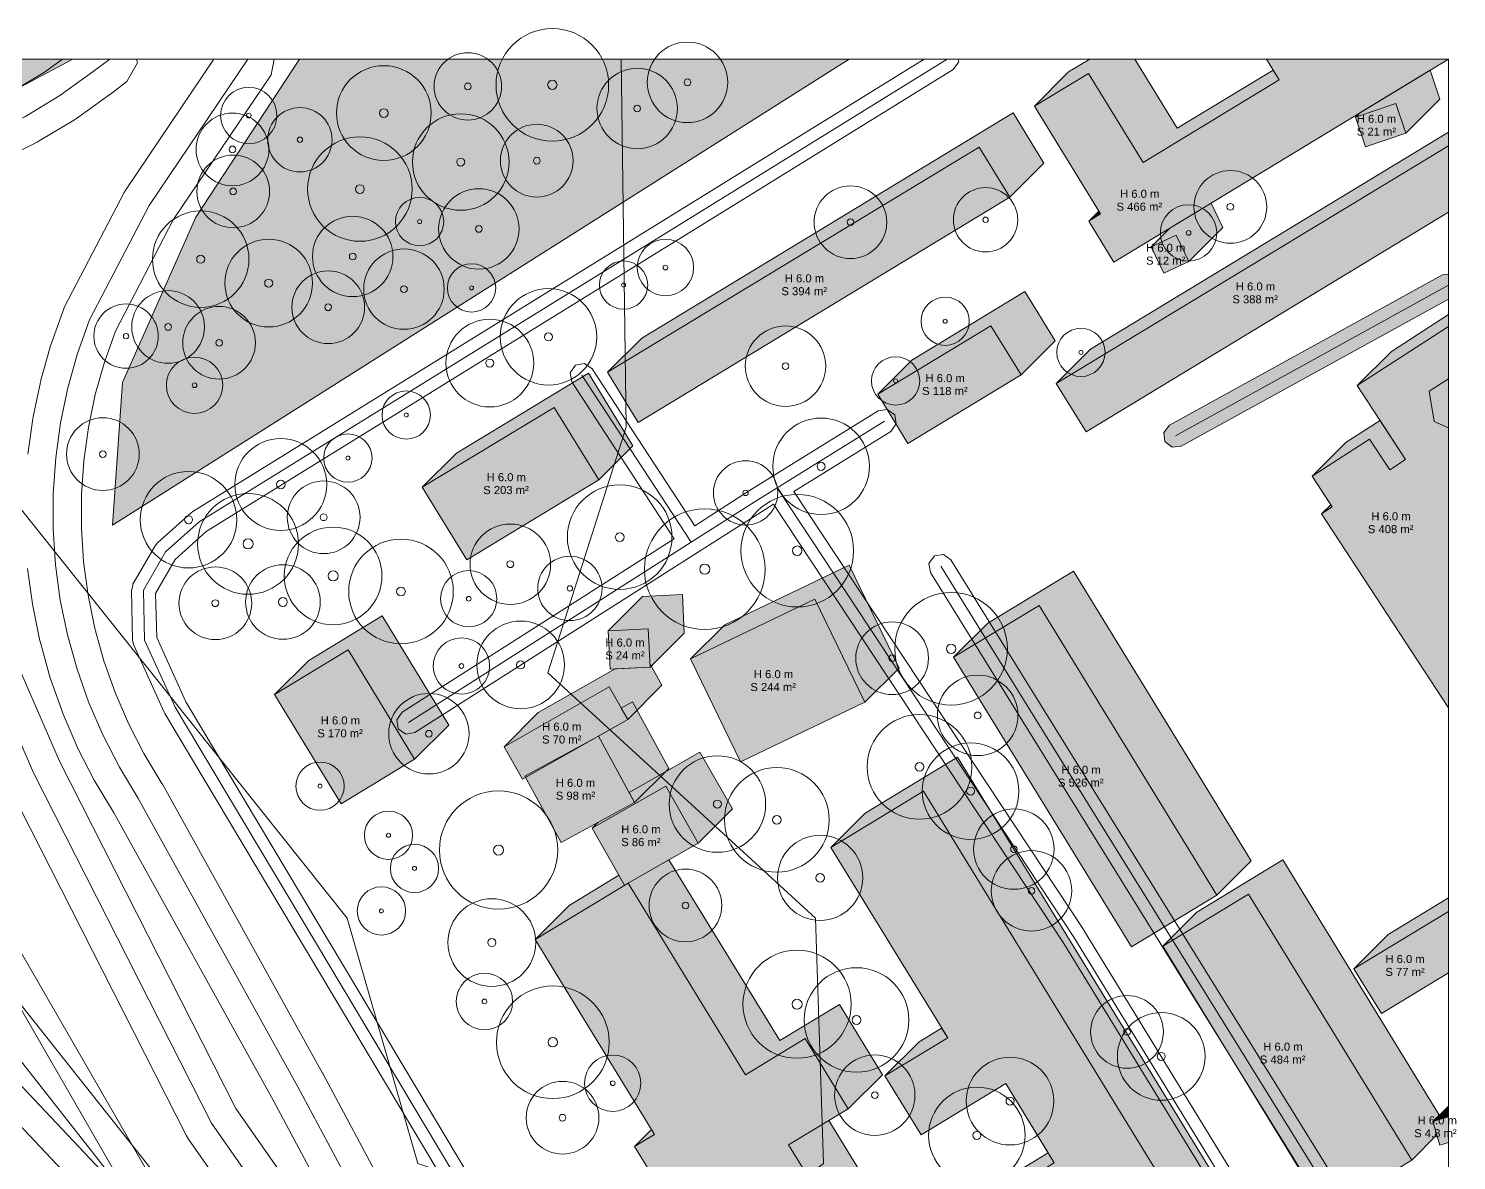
# Model space of a CAD drawing. Header units: metres. Extents: x -7 to 1019, y -7 to 1014.
# Drawn here: x 835.7 to 1013.2, y 870.2 to 1010.9 of the extents above; entities that cross this region are included whole.
import ezdxf

# ---------------------------------------------------------------- set-up
doc = ezdxf.new("R2010")
doc.units = ezdxf.units.M
doc.header["$MEASUREMENT"] = 0
for name, color, linetype, lineweight, true_color in [('TPX_BUILDING_AREAS_TEXT', 7, 'CONTINUOUS', 0, 0x000000), ('TPX_BUILDING_HEIGHTS_TEXT', 7, 'CONTINUOUS', 0, 0x000000), ('TPX_BUILDINGS', 7, 'CONTINUOUS', 0, 0x000000), ('TPX_BUILDINGS_HATCH', 7, 'CONTINUOUS', 0, 0xf0f0f0), ('TPX_BUILDINGS_SHADOWS_HATCH', 7, 'CONTINUOUS', 0, 0x000000), ('TPX_BUILDINGS_SHADOWS_OUTLINES', 7, 'CONTINUOUS', 0, 0x000000), ('TPX_CONTOUR_LINES_5M', 7, 'CONTINUOUS', 0, 0x969696), ('TPX_FRAME_PROJECT', 7, 'CONTINUOUS', 0, 0x000000), ('TPX_RAILWAYS_AXES', 7, 'CONTINUOUS', 0, 0x464646), ('TPX_ROADS_AXES', 7, 'CONTINUOUS', 0, 0x323232), ('TPX_ROADS_CONTOURS', 7, 'CONTINUOUS', 0, 0x646464), ('TPX_ROADS_HATCH', 7, 'CONTINUOUS', 0, 0xc8c8c8), ('TPX_VEGETATION_GREEN_SPACES', 7, 'CONTINUOUS', 0, 0x58ba48), ('TPX_VEGETATION_GREEN_SPACES_HATCH', 7, 'CONTINUOUS', 0, 0x58ba48), ('TPX_VEGETATION_TREES_INDIVIDUAL', 7, 'CONTINUOUS', 0, 0x136734)]:
    doc.layers.add(name, color=color, linetype=linetype, lineweight=lineweight, true_color=true_color)
doc.styles.add('TPX_TEXTE', font='arial.ttf')

# ---------------------------------------------------------------- blocks, each defined once
blk = doc.blocks.new('TREETR005_CR060')
at = {"layer": 'TPX_VEGETATION_TREES_INDIVIDUAL'}
for radius in [6, 0.5]:
    blk.add_circle((0, 0, 0.04), radius, dxfattribs=at)
blk = doc.blocks.new('TREETR006_CR070')
at = {"layer": 'TPX_VEGETATION_TREES_INDIVIDUAL'}
for radius in [7, 0.583]:
    blk.add_circle((0, 0, 0.04), radius, dxfattribs=at)
blk = doc.blocks.new('TREETR003_CR030')
at = {"layer": 'TPX_VEGETATION_TREES_INDIVIDUAL'}
for radius in [3, 0.25]:
    blk.add_circle((0, 0, 0.04), radius, dxfattribs=at)
blk = doc.blocks.new('TREETR004_CR045')
at = {"layer": 'TPX_VEGETATION_TREES_INDIVIDUAL'}
for radius in [4.52, 0.417]:
    blk.add_circle((0, 0, 0.04), radius, dxfattribs=at)
blk = doc.blocks.new('TREETR005_CR057')
at = {"layer": 'TPX_VEGETATION_TREES_INDIVIDUAL'}
for radius in [5.71, 0.542]:
    blk.add_circle((0, 0, 0.04), radius, dxfattribs=at)
blk = doc.blocks.new('TREETR005_CR059')
at = {"layer": 'TPX_VEGETATION_TREES_INDIVIDUAL'}
for radius in [5.89, 0.542]:
    blk.add_circle((0, 0, 0.04), radius, dxfattribs=at)
blk = doc.blocks.new('TREETR006_CR074')
at = {"layer": 'TPX_VEGETATION_TREES_INDIVIDUAL'}
for radius in [7.35, 0.625]:
    blk.add_circle((0, 0, 0.04), radius, dxfattribs=at)
blk = doc.blocks.new('TREETR003_CR040')
at = {"layer": 'TPX_VEGETATION_TREES_INDIVIDUAL'}
for radius in [4, 0.333]:
    blk.add_circle((0, 0, 0.04), radius, dxfattribs=at)
blk = doc.blocks.new('TREETR004_CR050')
at = {"layer": 'TPX_VEGETATION_TREES_INDIVIDUAL'}
for radius in [5, 0.417]:
    blk.add_circle((0, 0, 0.04), radius, dxfattribs=at)
blk = doc.blocks.new('TREETR006_CR061')
at = {"layer": 'TPX_VEGETATION_TREES_INDIVIDUAL'}
for radius in [6.07, 0.625]:
    blk.add_circle((0, 0, 0.04), radius, dxfattribs=at)
blk = doc.blocks.new('TREETR005_CR046')
at = {"layer": 'TPX_VEGETATION_TREES_INDIVIDUAL'}
for radius in [4.64, 0.542]:
    blk.add_circle((0, 0, 0.04), radius, dxfattribs=at)
blk = doc.blocks.new('TREETR004_CR042')
at = {"layer": 'TPX_VEGETATION_TREES_INDIVIDUAL'}
for radius in [4.19, 0.417]:
    blk.add_circle((0, 0, 0.04), radius, dxfattribs=at)
blk = doc.blocks.new('TREETR005_CR055')
at = {"layer": 'TPX_VEGETATION_TREES_INDIVIDUAL'}
for radius in [5.45, 0.5]:
    blk.add_circle((0, 0, 0.04), radius, dxfattribs=at)
blk = doc.blocks.new('TREETR006_CR075')
at = {"layer": 'TPX_VEGETATION_TREES_INDIVIDUAL'}
for radius in [7.5, 0.625]:
    blk.add_circle((0, 0, 0.04), radius, dxfattribs=at)
blk = doc.blocks.new('TREETR005_CR053')
at = {"layer": 'TPX_VEGETATION_TREES_INDIVIDUAL'}
for radius in [5.3, 0.542]:
    blk.add_circle((0, 0, 0.04), radius, dxfattribs=at)
blk = doc.blocks.new('TREETR005_CR065')
at = {"layer": 'TPX_VEGETATION_TREES_INDIVIDUAL'}
for radius in [6.5, 0.542]:
    blk.add_circle((0, 0, 0.04), radius, dxfattribs=at)
blk = doc.blocks.new('TREETR003_CR035')
at = {"layer": 'TPX_VEGETATION_TREES_INDIVIDUAL'}
for radius in [3.5, 0.292]:
    blk.add_circle((0, 0, 0.04), radius, dxfattribs=at)
blk = doc.blocks.new('TREETR006_CR063')
at = {"layer": 'TPX_VEGETATION_TREES_INDIVIDUAL'}
for radius in [6.27, 0.625]:
    blk.add_circle((0, 0, 0.04), radius, dxfattribs=at)
blk = doc.blocks.new('TREETR006_CR067')
at = {"layer": 'TPX_VEGETATION_TREES_INDIVIDUAL'}
for radius in [6.72, 0.625]:
    blk.add_circle((0, 0, 0.04), radius, dxfattribs=at)

msp = doc.modelspace()

# ---------------------------------------------------------------- hatches: boundary and pattern name
at = {"layer": 'TPX_BUILDINGS_HATCH'}
for points in [[(967.43, 1005.35), (960.71, 1001.28), (968.94, 987.87), (967.46, 986.97), (970.59, 981.88), (1012.17, 1007.12), (1012.17, 1007.12), (989.54, 1007.12), (991.12, 1004.53), (974.23, 994.27), (967.43, 1005.35)], [(1005.61, 1001.59), (1000.62, 999.91), (1001.86, 996.21), (1006.86, 997.9), (1005.61, 1001.59)], [(953.85, 996.19), (907.67, 968.17), (911.48, 961.94), (957.66, 989.96), (953.85, 996.19)], [(1012.17, 996.35), (963.43, 966.8), (967.13, 960.77), (1012.17, 988.07), (1012.17, 996.35)], [(978.31, 985.24), (975.23, 983.78), (976.8, 980.48), (979.89, 981.95), (978.31, 985.24)], [(955.3, 973.97), (941.25, 965.45), (945, 959.33), (959.05, 967.86), (955.3, 973.97)], [(1002.37, 959.86), (995.23, 955.24), (997.72, 951.43), (996.4, 950.57), (1012.17, 926.44), (1012.17, 961.26), (1010.37, 962.07), (1009.77, 965.84), (1012.17, 967.38), (1012.17, 973.86), (1000.83, 966.53), (1006.84, 957.33), (1004.86, 956.05), (1002.37, 959.86)], [(901.04, 963.81), (884.64, 953.87), (890.18, 944.84), (906.56, 954.79), (901.04, 963.81)], [(933.44, 939.95), (917.98, 932.53), (924.19, 919.72), (939.65, 927.14), (933.44, 939.95)], [(961.31, 939.19), (950.67, 932.74), (972.77, 896.71), (983.4, 903.16), (961.31, 939.19)], [(912.72, 936.28), (907.75, 936.04), (907.98, 931.25), (912.96, 931.49), (912.72, 936.28)], [(875.41, 933.66), (866.28, 928.1), (874.56, 914.51), (883.69, 920.06), (875.41, 933.66)], [(907.88, 929.05), (894.81, 921.6), (897.1, 917.56), (910.18, 925.01), (907.88, 929.05)], [(906.52, 922.93), (897.4, 917.96), (901.9, 909.7), (911.02, 914.68), (906.52, 922.93)], [(910.21, 904.64), (898.65, 897.63), (913.5, 873.39), (911.01, 871.89), (937.98, 827.92), (954.71, 838.07), (960.75, 828.21), (981.4, 840.74), (975.36, 850.6), (983.88, 855.77), (946.92, 916.07), (935.42, 909.09), (949.93, 885.42), (942.14, 880.69), (946.63, 873.34), (957.14, 879.72), (963.17, 869.88), (940.12, 855.88), (930.17, 872.1), (937.58, 876.59), (932.24, 885.31), (924.82, 880.82), (910.21, 904.64)], [(914.91, 916.69), (905.73, 911.47), (909.76, 904.4), (918.94, 909.62), (914.91, 916.69)], [(987.32, 903.29), (976.65, 896.81), (996.94, 863.73), (1007.6, 870.21), (987.32, 903.29)], [(1012.17, 901.13), (1000.42, 894), (1003.83, 888.45), (1012.17, 893.51), (1012.17, 901.13)], [(1012.17, 875.57), (1010.24, 874.99), (1011.11, 872.07), (1012.17, 872.39), (1012.17, 875.57)]]:
    msp.add_hatch(color=256, dxfattribs=at).paths.add_polyline_path(points)
at = {"layer": 'TPX_BUILDINGS_SHADOWS_HATCH'}
for points in [[(964.96, 1005.52), (960.71, 1001.28), (967.43, 1005.35), (974.23, 994.27), (991.12, 1004.53), (990.38, 1005.75), (978.47, 998.52), (973.19, 1007.12), (967.6, 1007.12), (964.96, 1005.52)], [(1001.14, 1000.42), (1000.62, 999.91), (1005.61, 1001.59), (1006.86, 997.9), (1011.1, 1002.14), (1009.89, 1005.73), (1001.14, 1000.42)], [(911.91, 972.41), (907.67, 968.17), (953.85, 996.19), (957.66, 989.96), (961.9, 994.2), (958.09, 1000.43), (911.91, 972.41)], [(967.68, 971.05), (963.43, 966.8), (1012.17, 996.35), (1012.17, 998.02), (967.68, 971.05)], [(977.56, 986.11), (975.23, 983.78), (978.31, 985.24), (979.89, 981.95), (984.13, 986.19), (982.68, 989.22), (977.56, 986.11)], [(968.72, 988.23), (967.46, 986.97), (968.94, 987.87), (968.72, 988.23)], [(945.49, 969.69), (941.25, 965.45), (955.3, 973.97), (959.05, 967.86), (963.29, 972.1), (959.54, 978.22), (945.49, 969.69)], [(1005.07, 970.77), (1000.83, 966.53), (1012.17, 973.86), (1012.17, 975.36), (1005.07, 970.77)], [(888.89, 958.11), (884.64, 953.87), (901.04, 963.81), (906.56, 954.79), (910.81, 959.03), (905.28, 968.05), (888.89, 958.11)], [(1012.17, 967.38), (1009.77, 965.84), (1010.37, 962.07), (1012.17, 961.26), (1012.17, 967.38)], [(999.47, 959.48), (995.23, 955.24), (1002.37, 959.86), (1004.86, 956.05), (1006.84, 957.33), (1003.66, 962.19), (999.47, 959.48)], [(997.54, 951.71), (996.4, 950.57), (997.72, 951.43), (996.45, 953.38), (997.54, 951.71)], [(922.22, 936.78), (917.98, 932.53), (933.44, 939.95), (939.65, 927.14), (943.89, 931.38), (937.68, 944.2), (922.22, 936.78)], [(954.92, 936.98), (950.67, 932.74), (961.31, 939.19), (983.4, 903.16), (987.65, 907.41), (965.55, 943.44), (954.92, 936.98)], [(911.99, 940.28), (907.75, 936.04), (912.72, 936.28), (912.96, 931.49), (917.2, 935.73), (916.96, 940.53), (911.99, 940.28)], [(870.53, 932.35), (866.28, 928.1), (875.41, 933.66), (883.69, 920.06), (887.93, 924.3), (879.65, 937.9), (870.53, 932.35)], [(899.05, 925.85), (894.81, 921.6), (907.88, 929.05), (910.18, 925.01), (914.42, 929.25), (912.94, 931.86), (912.96, 931.49), (908.6, 931.28), (899.05, 925.85)], [(910.18, 925.01), (906.52, 922.93), (911.02, 914.68), (915.26, 918.92), (910.76, 927.18), (909.37, 926.42), (910.18, 925.01)], [(906.45, 912.19), (905.73, 911.47), (914.91, 916.69), (918.94, 909.62), (923.18, 913.87), (919.15, 920.93), (910.34, 915.92), (911.02, 914.68), (906.45, 912.19)], [(939.66, 913.33), (935.42, 909.09), (946.92, 916.07), (983.88, 855.77), (975.36, 850.6), (981.4, 840.74), (985.65, 844.99), (980.35, 853.63), (983.88, 855.77), (988.12, 860.01), (951.17, 920.32), (939.66, 913.33)], [(902.89, 901.87), (898.65, 897.63), (910.21, 904.64), (924.82, 880.82), (932.24, 885.31), (937.58, 876.59), (941.82, 880.83), (936.48, 889.55), (929.07, 885.06), (915.28, 907.54), (909.76, 904.4), (909.07, 905.62), (902.89, 901.87)], [(980.89, 901.05), (976.65, 896.81), (987.32, 903.29), (1007.6, 870.21), (1010.73, 873.34), (1010.24, 874.99), (1011.31, 875.32), (991.57, 907.53), (980.89, 901.05)], [(1004.66, 898.25), (1000.42, 894), (1012.17, 901.13), (1012.17, 902.8), (1004.66, 898.25)], [(946.38, 884.93), (942.14, 880.69), (949.93, 885.42), (949.18, 886.63), (946.38, 884.93)], [(935.16, 875.12), (930.17, 872.1), (940.12, 855.88), (963.17, 869.88), (957.14, 879.72), (962.43, 871.1), (944.36, 860.13), (935.16, 875.12)], [(957.14, 879.72), (946.63, 873.34), (946.63, 873.34), (957.14, 879.72)], [(1012.17, 876.92), (1010.24, 874.99), (1012.17, 875.57), (1012.17, 876.92)], [(913.13, 874), (911.01, 871.89), (913.5, 873.39), (913.13, 874)]]:
    msp.add_hatch(color=256, dxfattribs=at).paths.add_polyline_path(points)
at = {"layer": 'TPX_ROADS_HATCH'}
msp.add_hatch(color=256, dxfattribs=at).paths.add_polyline_path([(977.5, 961.6), (976.79, 960.7), (976.91, 959.56), (977.81, 958.85), (978.95, 958.97), (1012.17, 977.28), (1012.17, 980.39), (1011.44, 980.31), (977.5, 961.6)])
at = {"layer": 'TPX_VEGETATION_GREEN_SPACES_HATCH'}
for points in [[(841.22, 1007.12), (807.87, 1007.12), (812.23, 996.82), (828.18, 1000.21), (841.22, 1007.12)], [(847.4, 966.92), (846.15, 949.15), (937.7, 1007.12), (869.37, 1007.12), (856.48, 987.45), (847.4, 966.92)]]:
    msp.add_hatch(color=256, dxfattribs=at).paths.add_polyline_path(points)

# ---------------------------------------------------------------- linework, layer by layer
at = {"layer": 'TPX_BUILDINGS', "elevation": 0.04}
for points in [[(967.43, 1005.35), (960.71, 1001.28), (968.94, 987.87), (967.46, 986.97), (970.59, 981.88), (1012.17, 1007.12), (1012.17, 1007.12), (989.54, 1007.12), (991.12, 1004.53), (974.23, 994.27)], [(1005.61, 1001.59), (1000.62, 999.91), (1001.86, 996.21), (1006.86, 997.9)], [(953.85, 996.19), (907.67, 968.17), (911.48, 961.94), (957.66, 989.96)], [(1012.17, 996.35), (963.43, 966.8), (967.13, 960.77), (1012.17, 988.07)], [(978.31, 985.24), (975.23, 983.78), (976.8, 980.48), (979.89, 981.95)], [(955.3, 973.97), (941.25, 965.45), (945, 959.33), (959.05, 967.86)], [(1002.37, 959.86), (995.23, 955.24), (997.72, 951.43), (996.4, 950.57), (1012.17, 926.44), (1012.17, 961.26), (1010.37, 962.07), (1009.77, 965.84), (1012.17, 967.38), (1012.17, 973.86), (1000.83, 966.53), (1006.84, 957.33), (1004.86, 956.05)], [(901.04, 963.81), (884.64, 953.87), (890.18, 944.84), (906.56, 954.79)], [(933.44, 939.95), (917.98, 932.53), (924.19, 919.72), (939.65, 927.14)], [(961.31, 939.19), (950.67, 932.74), (972.77, 896.71), (983.4, 903.16)], [(912.72, 936.28), (907.75, 936.04), (907.98, 931.25), (912.96, 931.49)], [(875.41, 933.66), (866.28, 928.1), (874.56, 914.51), (883.69, 920.06)], [(907.88, 929.05), (894.81, 921.6), (897.1, 917.56), (910.18, 925.01)], [(906.52, 922.93), (897.4, 917.96), (901.9, 909.7), (911.02, 914.68)], [(910.21, 904.64), (898.65, 897.63), (913.5, 873.39), (911.01, 871.89), (937.98, 827.92), (954.71, 838.07), (960.75, 828.21), (981.4, 840.74), (975.36, 850.6), (983.88, 855.77), (946.92, 916.07), (935.42, 909.09), (949.93, 885.42), (942.14, 880.69), (946.63, 873.34), (957.14, 879.72), (963.17, 869.88), (940.12, 855.88), (930.17, 872.1), (937.58, 876.59), (932.24, 885.31), (924.82, 880.82)], [(914.91, 916.69), (905.73, 911.47), (909.76, 904.4), (918.94, 909.62)], [(987.32, 903.29), (976.65, 896.81), (996.94, 863.73), (1007.6, 870.21)], [(1012.17, 901.13), (1000.42, 894), (1003.83, 888.45), (1012.17, 893.51)], [(1012.17, 875.57), (1010.24, 874.99), (1011.11, 872.07), (1012.17, 872.39)]]:
    msp.add_lwpolyline(points, close=True, dxfattribs=at)
at = {"layer": 'TPX_BUILDINGS_SHADOWS_OUTLINES', "elevation": 0.04}
for points in [[(964.96, 1005.52), (960.71, 1001.28), (967.43, 1005.35), (974.23, 994.27), (991.12, 1004.53), (990.38, 1005.75), (978.47, 998.52), (973.19, 1007.12), (967.6, 1007.12)], [(1001.14, 1000.42), (1000.62, 999.91), (1005.61, 1001.59), (1006.86, 997.9), (1011.1, 1002.14), (1009.89, 1005.73)], [(911.91, 972.41), (907.67, 968.17), (953.85, 996.19), (957.66, 989.96), (961.9, 994.2), (958.09, 1000.43)], [(967.68, 971.05), (963.43, 966.8), (1012.17, 996.35), (1012.17, 998.02)], [(977.56, 986.11), (975.23, 983.78), (978.31, 985.24), (979.89, 981.95), (984.13, 986.19), (982.68, 989.22)], [(968.72, 988.23), (967.46, 986.97), (968.94, 987.87)], [(945.49, 969.69), (941.25, 965.45), (955.3, 973.97), (959.05, 967.86), (963.29, 972.1), (959.54, 978.22)], [(1005.07, 970.77), (1000.83, 966.53), (1012.17, 973.86), (1012.17, 975.36)], [(888.89, 958.11), (884.64, 953.87), (901.04, 963.81), (906.56, 954.79), (910.81, 959.03), (905.28, 968.05)], [(1012.17, 967.38), (1009.77, 965.84), (1010.37, 962.07), (1012.17, 961.26)], [(999.47, 959.48), (995.23, 955.24), (1002.37, 959.86), (1004.86, 956.05), (1006.84, 957.33), (1003.66, 962.19)], [(997.54, 951.71), (996.4, 950.57), (997.72, 951.43), (996.45, 953.38)], [(922.22, 936.78), (917.98, 932.53), (933.44, 939.95), (939.65, 927.14), (943.89, 931.38), (937.68, 944.2)], [(954.92, 936.98), (950.67, 932.74), (961.31, 939.19), (983.4, 903.16), (987.65, 907.41), (965.55, 943.44)], [(911.99, 940.28), (907.75, 936.04), (912.72, 936.28), (912.96, 931.49), (917.2, 935.73), (916.96, 940.53)], [(870.53, 932.35), (866.28, 928.1), (875.41, 933.66), (883.69, 920.06), (887.93, 924.3), (879.65, 937.9)], [(899.05, 925.85), (894.81, 921.6), (907.88, 929.05), (910.18, 925.01), (914.42, 929.25), (912.94, 931.86), (912.96, 931.49), (908.6, 931.28)], [(910.18, 925.01), (906.52, 922.93), (911.02, 914.68), (915.26, 918.92), (910.76, 927.18), (909.37, 926.42)], [(906.45, 912.19), (905.73, 911.47), (914.91, 916.69), (918.94, 909.62), (923.18, 913.87), (919.15, 920.93), (910.34, 915.92), (911.02, 914.68)], [(939.66, 913.33), (935.42, 909.09), (946.92, 916.07), (983.88, 855.77), (975.36, 850.6), (981.4, 840.74), (985.65, 844.99), (980.35, 853.63), (983.88, 855.77), (988.12, 860.01), (951.17, 920.32)], [(902.89, 901.87), (898.65, 897.63), (910.21, 904.64), (924.82, 880.82), (932.24, 885.31), (937.58, 876.59), (941.82, 880.83), (936.48, 889.55), (929.07, 885.06), (915.28, 907.54), (909.76, 904.4), (909.07, 905.62)], [(980.89, 901.05), (976.65, 896.81), (987.32, 903.29), (1007.6, 870.21), (1010.73, 873.34), (1010.24, 874.99), (1011.31, 875.32), (991.57, 907.53)], [(1004.66, 898.25), (1000.42, 894), (1012.17, 901.13), (1012.17, 902.8)], [(946.38, 884.93), (942.14, 880.69), (949.93, 885.42), (949.18, 886.63)], [(935.16, 875.12), (930.17, 872.1), (940.12, 855.88), (963.17, 869.88), (957.14, 879.72), (962.43, 871.1), (944.36, 860.13)], [(957.14, 879.72), (946.63, 873.34), (946.63, 873.34)], [(1012.17, 876.92), (1010.24, 874.99), (1012.17, 875.57)], [(913.13, 874), (911.01, 871.89), (913.5, 873.39)]]:
    msp.add_lwpolyline(points, close=True, dxfattribs=at)
at = {"layer": 'TPX_CONTOUR_LINES_5M', "elevation": 0.05}
msp.add_lwpolyline([(909.34, 1007.12), (909.99, 961.34), (900.26, 930.82), (933.52, 900.3), (934.5, 869.79), (918.94, 857.88), (884.1, 869.79), (875.31, 900.3), (812.4, 979.15), (785.76, 983.13), (772.34, 961.34), (780.65, 930.82), (805.5, 900.3), (816.55, 869.79), (899.32, 778.23), (893.91, 717.19), (945.23, 686.67), (918.94, 676.24), (892.3, 715.7), (865.67, 738.36), (839.03, 711.61), (794.3, 686.67), (824.28, 625.64), (865.67, 585.79)], dxfattribs=at)
at = {"layer": 'TPX_FRAME_PROJECT', "elevation": 0}
msp.add_lwpolyline([(0, 0), (1012.17, 0), (1012.17, 1007.12), (0, 1007.12)], close=True, dxfattribs=at)
at = {"layer": 'TPX_RAILWAYS_AXES', "elevation": 0.03}
for points in [[(736.25, 1007.12), (743, 994.91), (809, 915.34), (868.23, 839.86), (905.9, 783.03), (927.79, 741.76), (979.82, 657.61), (983.2, 652.14), (1012.17, 603.86)], [(748.38, 1007.12), (812.45, 917.63), (872.05, 842.45), (909.93, 784.3), (987.02, 654.32), (1012.17, 612.24)]]:
    msp.add_lwpolyline(points, dxfattribs=at)
at = {"layer": 'TPX_ROADS_AXES', "elevation": 0.03}
for points in [[(848.84, 864.57), (821.95, 893.04), (813.55, 901.76), (775.66, 959.94), (742.89, 1007.12)], [(845.8, 1007.12), (843.75, 1005.57), (839.61, 1002.58), (835.24, 999.94), (830.66, 997.67), (825.91, 995.78), (821.02, 994.28), (816.02, 993.2), (810.96, 992.52), (805.84, 992.27), (800.73, 992.44), (795.65, 993.02), (790.63, 994.03), (785.73, 995.44), (780.95, 997.23), (776.33, 999.43), (770.94, 1002.24), (764.98, 1006.33), (763.95, 1007.12)], [(848.84, 864.57), (821.37, 912.2), (800.14, 962.83), (782.52, 1007.12)], [(798.12, 1007.12), (815.78, 965.67), (836.37, 918.3), (858.44, 874.81), (893.87, 824.05)], [(862.94, 1007.12), (850.68, 988.91), (843.29, 974.68), (841.8, 970.51), (840.6, 966.24), (839.69, 961.9), (839.08, 957.52), (838.78, 953.09), (838.77, 948.67)], [(949.85, 1007.12), (856.9, 949.59), (852.74, 945.86), (849.98, 941.07)], [(1012.17, 979), (978.23, 960.29)], [(904.48, 967.8), (918.05, 947.03)], [(928.73, 953.8), (942.08, 962.09)], [(918.05, 947.03), (926, 952.11), (928.73, 953.8)], [(928.73, 953.8), (965.63, 897.94), (1001.52, 839.3)], [(838.77, 948.67), (839.06, 944.24), (839.65, 939.85), (840.55, 935.51), (841.73, 931.24), (843.21, 927.06), (844.97, 922.99), (846.99, 919.05), (849.28, 915.25), (869.19, 879.32), (884.7, 850.31), (893.87, 824.05)], [(882.92, 924.64), (918.05, 947.03)], [(949.07, 944.06), (1001.93, 858.72)], [(849.98, 941.07), (850.13, 934.86), (853.92, 926.52), (909.42, 833.5), (932.24, 795.24), (934.04, 792.2), (920.09, 786.48)]]:
    msp.add_lwpolyline(points, dxfattribs=at)
at = {"layer": 'TPX_ROADS_CONTOURS', "elevation": 0.03}
for points in [[(832.21, 994.53), (836.79, 996.8), (837.04, 996.94), (841.42, 999.58), (841.66, 999.74), (845.8, 1002.73), (845.87, 1002.78), (847.92, 1004.33), (849.26, 1006.65), (849.14, 1007.12), (839.93, 1007.12), (837.68, 1005.5), (833.55, 1003.01)], [(887.79, 851.96), (872.28, 880.97), (872.25, 881.02), (852.35, 916.94), (852.28, 917.05), (850.05, 920.76), (848.13, 924.49), (846.47, 928.34), (845.08, 932.29), (843.96, 936.33), (843.1, 940.44), (842.55, 944.59), (842.27, 948.78), (842.27, 952.97), (842.56, 957.16), (843.14, 961.3), (844, 965.41), (845.13, 969.45), (846.5, 973.28), (853.69, 987.12), (865.85, 1005.17), (866.24, 1007.12), (858.72, 1007.12), (847.78, 990.86), (847.57, 990.52), (840.18, 976.3), (839.99, 975.86), (838.5, 971.69), (838.43, 971.45), (837.23, 967.18), (837.18, 966.96), (836.27, 962.62), (836.23, 962.39), (835.61, 958.01)], [(910.71, 834.27), (855.26, 927.21), (851.63, 935.2), (851.49, 940.68), (853.92, 944.91), (857.8, 948.38), (950.63, 1005.84), (951.31, 1006.78), (951.25, 1007.12), (947, 1007.12), (856.11, 950.86), (855.9, 950.7), (851.74, 946.98), (851.44, 946.61), (848.68, 941.82), (848.63, 941.41), (848.48, 941.03), (848.63, 934.83), (848.77, 934.24), (852.56, 925.9), (852.64, 925.75), (907.37, 834.01)], [(1002.02, 841.36), (966.91, 898.72), (966.88, 898.77), (930.83, 953.34), (942.87, 960.82), (943.54, 961.75), (943.35, 962.88), (942.42, 963.55), (941.29, 963.37), (927.93, 955.08), (925.19, 953.38), (918.49, 949.1), (905.73, 968.62), (904.79, 969.27), (903.66, 969.05), (903.01, 968.11), (903.22, 966.98), (915.96, 947.48), (882.12, 925.9), (881.46, 924.96), (881.66, 923.83), (882.6, 923.17), (883.73, 923.37), (918.85, 945.77), (926.8, 950.84), (928.28, 951.76), (964.36, 897.14), (999.45, 839.8)], [(835.59, 943.78), (836.18, 939.38), (836.22, 939.14), (837.12, 934.8), (837.18, 934.57), (838.36, 930.3), (838.43, 930.07), (839.91, 925.9), (840, 925.68), (841.75, 921.61), (841.85, 921.39), (843.88, 917.45), (844, 917.25), (846.25, 913.49), (866.12, 877.65), (881.48, 848.9), (882.17, 846.93), (861.45, 876.62), (839.54, 919.8), (818.99, 967.05)], [(1002.41, 860.8), (950.34, 944.85), (949.41, 945.52), (948.28, 945.34), (947.61, 944.4), (947.79, 943.27), (1000.65, 857.93)]]:
    msp.add_lwpolyline(points, dxfattribs=at)
for points in [[(793.12, 989.96), (794.96, 989.59), (795.25, 989.54), (800.33, 988.96), (800.62, 988.94), (802.08, 988.89), (812.56, 964.3), (812.57, 964.27), (833.16, 916.91), (833.25, 916.72), (855.32, 873.23), (855.57, 872.81), (884.91, 830.77), (876.97, 826.25), (851.84, 866.38), (824.52, 913.76), (803.38, 964.15)], [(977.5, 961.6), (976.79, 960.7), (976.91, 959.56), (977.81, 958.85), (978.95, 958.97), (1012.17, 977.28), (1012.17, 980.39), (1011.44, 980.31)], [(804.14, 879.46), (807.64, 881.56), (807.71, 881.6), (820.05, 889.95), (846.06, 862.42), (848.35, 858.76), (850.8, 847.86), (855.87, 825.21), (855.99, 824.84), (860.06, 816.32), (847.34, 808.31)]]:
    msp.add_lwpolyline(points, close=True, dxfattribs=at)
at = {"layer": 'TPX_VEGETATION_GREEN_SPACES', "elevation": 0}
for points in [[(841.22, 1007.12), (807.87, 1007.12), (812.23, 996.82), (828.18, 1000.21)], [(847.4, 966.92), (846.15, 949.15), (937.7, 1007.12), (869.37, 1007.12), (856.48, 987.45)]]:
    msp.add_lwpolyline(points, close=True, dxfattribs=at)

# ---------------------------------------------------------------- block references
at = {"layer": 'TPX_VEGETATION_TREES_INDIVIDUAL'}
for name, p in [('TREETR006_CR070', (900.8, 1003.92, 0.04)), ('TREETR004_CR050', (917.59, 1004.23, 0.04)), ('TREETR005_CR059', (879.86, 1000.41, 0.04)), ('TREETR004_CR042', (890.3, 1003.73, 0.04)), ('TREETR004_CR050', (911.35, 1000.98, 0.04)), ('TREETR003_CR035', (863.07, 1000.1, 0.04)), ('TREETR003_CR040', (869.43, 997.09, 0.04)), ('TREETR004_CR045', (861.05, 995.89, 0.04)), ('TREETR005_CR060', (889.42, 994.32, 0.04)), ('TREETR005_CR065', (876.89, 990.96, 0.04)), ('TREETR004_CR045', (898.87, 994.49, 0.04)), ('TREETR004_CR045', (861.14, 990.67, 0.04)), ('TREETR004_CR045', (985.06, 988.74, 0.04)), ('TREETR004_CR050', (891.67, 986, 0.04)), ('TREETR004_CR045', (937.85, 986.84, 0.04)), ('TREETR003_CR040', (954.64, 987.14, 0.04)), ('TREETR003_CR030', (884.31, 986.91, 0.04)), ('TREETR003_CR035', (979.87, 985.51, 0.04)), ('TREETR005_CR060', (857.1, 982.24, 0.04)), ('TREETR004_CR050', (875.99, 982.58, 0.04)), ('TREETR005_CR055', (865.55, 979.26, 0.04)), ('TREETR004_CR050', (882.36, 978.52, 0.04)), ('TREETR003_CR035', (914.86, 981.2, 0.04)), ('TREETR003_CR030', (890.76, 978.67, 0.04)), ('TREETR003_CR030', (909.65, 979.02, 0.04)), ('TREETR004_CR045', (872.95, 976.26, 0.04)), ('TREETR004_CR045', (853.05, 973.81, 0.04)), ('TREETR005_CR060', (900.32, 972.58, 0.04)), ('TREETR003_CR040', (847.82, 972.67, 0.04)), ('TREETR004_CR045', (859.39, 971.84, 0.04)), ('TREETR003_CR030', (949.62, 974.52, 0.04)), ('TREETR005_CR055', (893.03, 969.32, 0.04)), ('TREETR004_CR050', (929.78, 968.94, 0.04)), ('TREETR003_CR030', (966.49, 970.65, 0.04)), ('TREETR003_CR035', (856.33, 966.56, 0.04)), ('TREETR003_CR030', (943.46, 967.1, 0.04)), ('TREETR003_CR030', (882.64, 962.86, 0.04)), ('TREETR004_CR045', (844.94, 958, 0.04)), ('TREETR005_CR060', (934.2, 956.48, 0.04)), ('TREETR003_CR030', (875.39, 957.51, 0.04)), ('TREETR005_CR057', (867.05, 954.22, 0.04)), ('TREETR003_CR040', (924.81, 953.18, 0.04)), ('TREETR005_CR060', (855.59, 949.84, 0.04)), ('TREETR006_CR063', (862.99, 946.84, 0.04)), ('TREETR004_CR045', (872.38, 950.14, 0.04)), ('TREETR005_CR065', (909.17, 947.68, 0.04)), ('TREETR006_CR070', (931.24, 945.99, 0.04)), ('TREETR006_CR075', (919.74, 943.69, 0.04)), ('TREETR006_CR061', (873.56, 942.85, 0.04)), ('TREETR004_CR050', (895.58, 944.3, 0.04)), ('TREETR005_CR065', (881.99, 940.92, 0.04)), ('TREETR005_CR046', (867.32, 939.61, 0.04)), ('TREETR003_CR040', (902.98, 941.3, 0.04)), ('TREETR004_CR045', (858.92, 939.45, 0.04)), ('TREETR003_CR035', (890.41, 940.02, 0.04)), ('TREETR006_CR070', (950.36, 933.8, 0.04)), ('TREETR005_CR055', (896.86, 931.79, 0.04)), ('TREETR004_CR045', (943.03, 932.62, 0.04)), ('TREETR003_CR035', (889.51, 931.65, 0.04)), ('TREETR004_CR050', (953.66, 925.51, 0.04)), ('TREETR004_CR050', (885.46, 923.23, 0.04)), ('TREETR005_CR065', (946.43, 919.11, 0.04)), ('TREETR005_CR060', (952.78, 916.09, 0.04)), ('TREETR003_CR030', (871.93, 916.71, 0.04)), ('TREETR005_CR060', (921.31, 914.48, 0.04)), ('TREETR005_CR065', (928.7, 912.52, 0.04)), ('TREETR006_CR074', (894.12, 908.76, 0.04)), ('TREETR004_CR050', (958.16, 908.88, 0.04)), ('TREETR003_CR030', (880.44, 910.6, 0.04)), ('TREETR005_CR053', (934.08, 905.31, 0.04)), ('TREETR003_CR030', (883.67, 906.48, 0.04)), ('TREETR004_CR050', (960.35, 903.69, 0.04)), ('TREETR004_CR045', (917.34, 901.87, 0.04)), ('TREETR003_CR030', (879.56, 901.19, 0.04)), ('TREETR005_CR055', (893.28, 897.26, 0.04)), ('TREETR006_CR067', (931.21, 889.59, 0.04)), ('TREETR003_CR035', (892.36, 889.93, 0.04)), ('TREETR005_CR065', (938.6, 887.63, 0.04)), ('TREETR006_CR070', (900.86, 884.86, 0.04)), ('TREETR004_CR045', (972.22, 886.15, 0.04)), ('TREETR005_CR055', (976.47, 883.1, 0.04)), ('TREETR003_CR035', (908.3, 879.77, 0.04)), ('TREETR004_CR050', (940.87, 878.28, 0.04)), ('TREETR005_CR055', (957.68, 877.54, 0.04)), ('TREETR004_CR045', (902.07, 875.48, 0.04)), ('TREETR005_CR060', (953.56, 873.28, 0.04))]:
    msp.add_blockref(name, p, dxfattribs=at)

# ---------------------------------------------------------------- texts
at = {"layer": 'TPX_BUILDING_AREAS_TEXT', "style": 'TPX_TEXTE'}
for s, p in [('S 21 m²', (1000.77, 997.6, 0.05)), ('S 466 m²', (970.92, 988.27, 0.05)), ('S 12 m²', (974.58, 981.56, 0.05)), ('S 394 m²', (929.27, 977.76, 0.05)), ('S 388 m²', (985.31, 976.75, 0.05)), ('S 118 m²', (946.75, 965.35, 0.05)), ('S 203 m²', (892.21, 953.03, 0.05)), ('S 408 m²', (1002.15, 948.17, 0.05)), ('S 24 m²', (907.38, 932.47, 0.05)), ('S 244 m²', (925.41, 928.54, 0.05)), ('S 170 m²', (871.59, 922.78, 0.05)), ('S 70 m²', (899.52, 922.01, 0.05)), ('S 526 m²', (963.64, 916.65, 0.05)), ('S 98 m²', (901.23, 915.02, 0.05)), ('S 86 m²', (909.36, 909.25, 0.05)), ('S 77 m²', (1004.33, 893.11, 0.05)), ('S 484 m²', (988.73, 882.21, 0.05)), ('S 4.8 m²', (1007.91, 873.05, 0.05))]:
    msp.add_text(s, height=1, dxfattribs=at).set_placement(p)
at = {"layer": 'TPX_BUILDING_HEIGHTS_TEXT', "style": 'TPX_TEXTE'}
for p in [(1000.77, 999.2, 0.05), (971.35, 989.87, 0.05), (974.58, 983.16, 0.05), (929.69, 979.36, 0.05), (985.74, 978.35, 0.05), (947.17, 966.95, 0.05), (892.63, 954.63, 0.05), (1002.58, 949.77, 0.05), (907.38, 934.07, 0.05), (925.84, 930.14, 0.05), (872.01, 924.38, 0.05), (899.52, 923.61, 0.05), (964.06, 918.25, 0.05), (901.23, 916.62, 0.05), (909.36, 910.85, 0.05), (1004.33, 894.71, 0.05), (989.15, 883.81, 0.05), (1008.33, 874.65, 0.05)]:
    msp.add_text('H 6.0 m', height=1, dxfattribs=at).set_placement(p)

doc.saveas('drawing.dxf')
